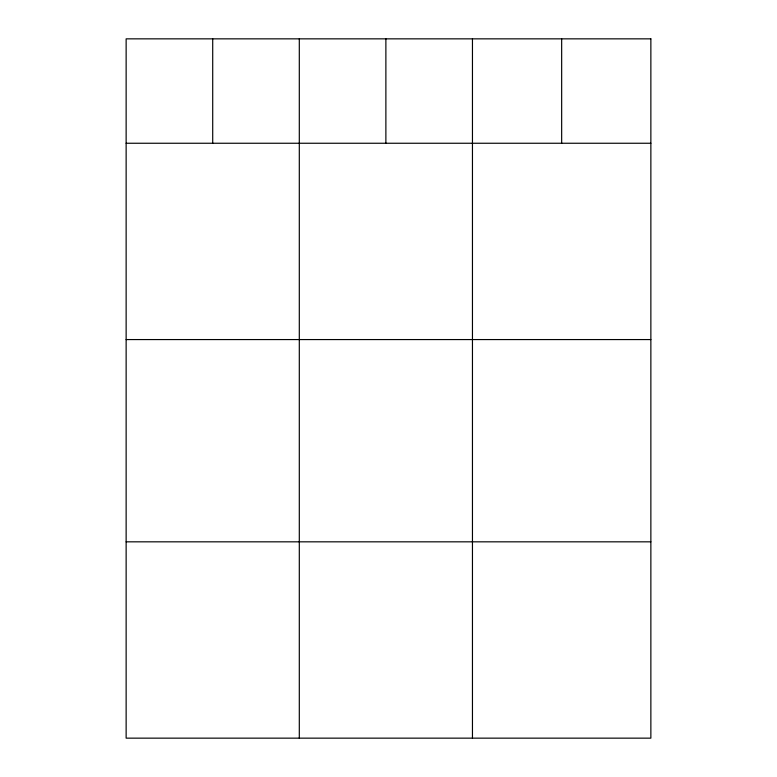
<?xml version="1.0" encoding="UTF-8"?>
<svg xmlns="http://www.w3.org/2000/svg" width="777" height="777" viewBox="0 0 777 777"><rect width="100%" height="100%" fill="white"/><g stroke="black" fill="none" stroke-linecap="round" stroke-linejoin="round"><path stroke-width="1.17" d="M126.136 143.25L650.864 143.25M126.136 339.568L650.864 339.568M126.136 541.831L650.864 541.831M561.664 38.85L561.664 143.25M472.455 38.85L472.455 738.15M385.878 38.85L385.878 143.25M299.3 38.85L299.3 738.15M212.713 38.85L212.713 143.25M650.864 38.85L126.136 38.85L126.136 738.15L650.864 738.15L650.864 38.85"/></g></svg>
